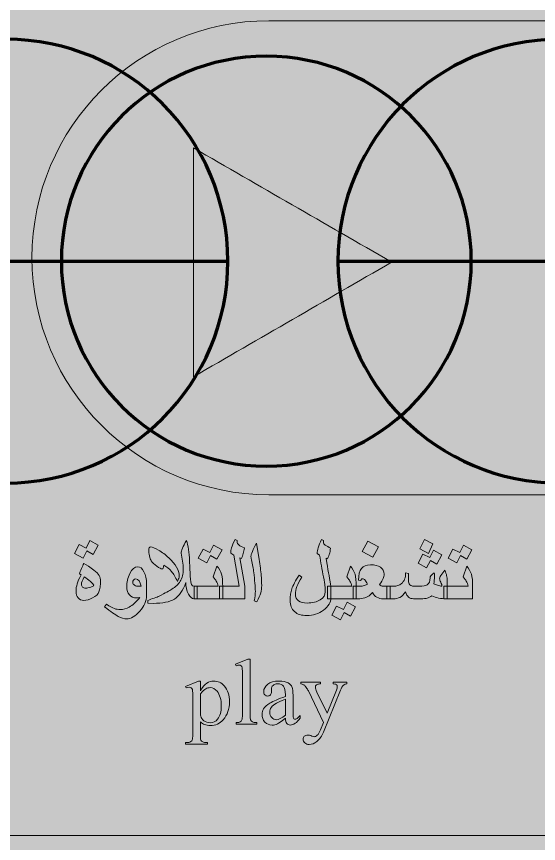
# Model space of a CAD drawing. Header units: inches. Extents: x -1481 to -429, y -1676 to -696.
# Drawn here: x -857.65 to -834.1, y -752 to -714.68 of the extents above; entities that cross this region are included whole.
import ezdxf

# ---------------------------------------------------------------- set-up
doc = ezdxf.new("R2010")
doc.units = ezdxf.units.IN
doc.header["$MEASUREMENT"] = 0
doc.layers.add('Layer 1', color=7, linetype='Continuous')

# ---------------------------------------------------------------- blocks, each defined once
blk = doc.blocks.new('block 233')
at = {"layer": 'Layer 1', "true_color": 0x009344}
h = blk.add_hatch(color=114, dxfattribs=at)
h.dxf.hatch_style = 2
h.paths.add_polyline_path([(-693.785, -985.727), (-933.785, -985.727), (-933.785, -695.727), (-693.785, -695.727)])
at = {"layer": 'Layer 1', "true_color": 0x008345}
h = blk.add_hatch(color=116, dxfattribs=at)
h.dxf.hatch_style = 2
h.paths.add_polyline_path([(-693.785, -751.646), (-933.785, -751.646), (-933.785, -695.727), (-693.785, -695.727)])
at = {"layer": 'Layer 1', "lineweight": 0}
blk.add_lwpolyline([(-693.785, -751.646), (-933.785, -751.646), (-933.785, -695.727), (-693.785, -695.727), (-693.785, -751.646)], dxfattribs=at)
blk = doc.blocks.new('block 234')
at = {"layer": 'Layer 1', "color": 109, "lineweight": 120, "true_color": 0x166634}
for points in [[(-868.144, -725.716), (-848.109, -725.716)], [(-843.144, -725.716), (-823.109, -725.716)]]:
    blk.add_lwpolyline(points, dxfattribs=at)
for points in [[(-848.109, -725.716), (-848.109, -731.249), (-852.594, -735.734), (-858.127, -735.734), (-863.659, -735.734), (-868.144, -731.249), (-868.144, -725.716), (-868.144, -720.184), (-863.659, -715.699), (-858.127, -715.699), (-852.594, -715.699), (-848.109, -720.184), (-848.109, -725.716)], [(-823.109, -725.716), (-823.109, -731.249), (-827.594, -735.734), (-833.127, -735.734), (-838.659, -735.734), (-843.144, -731.249), (-843.144, -725.716), (-843.144, -720.184), (-838.659, -715.699), (-833.127, -715.699), (-827.594, -715.699), (-823.109, -720.184), (-823.109, -725.716)]]:
    blk.add_open_spline(points, degree=3, knots=[0, 0, 0, 0, 1, 1, 1, 2, 2, 2, 3, 3, 3, 4, 4, 4, 4], dxfattribs=at)
blk = doc.blocks.new('block 379')
at = {"layer": 'Layer 1', "lineweight": 0}
for points in [[(-853.963, -738.54), (-854.19, -738.961), (-854.483, -738.796), (-854.649, -739.122), (-855.033, -738.912), (-854.818, -738.511), (-854.512, -738.664), (-854.339, -738.329), (-853.963, -738.54)], [(-848.377, -738.744), (-848.605, -739.166), (-848.898, -739.001), (-849.064, -739.327), (-849.448, -739.116), (-849.233, -738.715), (-848.927, -738.868), (-848.754, -738.533), (-848.377, -738.744)], [(-841.322, -738.616), (-841.571, -739.079), (-842.054, -738.827), (-841.802, -738.36), (-841.322, -738.616)], [(-838.856, -738.482), (-839.063, -738.912), (-839.452, -738.705), (-839.241, -738.283), (-838.856, -738.482)], [(-837.099, -738.744), (-837.327, -739.166), (-837.62, -739.001), (-837.786, -739.327), (-838.17, -739.116), (-837.955, -738.715), (-837.649, -738.868), (-837.476, -738.533), (-837.099, -738.744)], [(-838.455, -738.972), (-838.683, -739.393), (-838.976, -739.228), (-839.156, -739.555), (-839.526, -739.344), (-839.311, -738.943), (-839.005, -739.096), (-838.832, -738.761), (-838.455, -738.972)], [(-842.35, -741.318), (-842.577, -741.739), (-842.871, -741.574), (-843.036, -741.901), (-843.421, -741.69), (-843.206, -741.289), (-842.9, -741.442), (-842.726, -741.107), (-842.35, -741.318)]]:
    blk.add_lwpolyline(points, dxfattribs=at)
for points, knots in [([(-849.494, -740.954), (-849.494, -740.954), (-849.644, -740.954), (-849.644, -740.954), (-849.731, -740.954), (-849.813, -740.883), (-849.89, -740.741), (-849.973, -740.589), (-850.014, -740.416), (-850.014, -740.22), (-850.136, -740.583), (-850.305, -740.831), (-850.523, -740.966), (-850.734, -741.097), (-851.056, -741.163), (-851.49, -741.163), (-851.49, -741.163), (-851.73, -741.159), (-851.73, -741.159), (-851.73, -741.159), (-851.73, -741.026), (-851.73, -741.026), (-851.631, -740.992), (-851.533, -740.957), (-851.436, -740.924), (-851.338, -740.89), (-851.266, -740.861), (-851.217, -740.836), (-850.936, -740.694), (-850.746, -740.591), (-850.647, -740.526), (-850.471, -740.412), (-850.343, -740.292), (-850.265, -740.166), (-850.172, -740.019), (-850.126, -739.838), (-850.126, -739.625), (-850.126, -739.497), (-850.136, -739.372), (-850.156, -739.251), (-850.176, -739.129), (-850.196, -739.009), (-850.217, -738.889), (-850.217, -738.795), (-850.137, -738.605), (-849.977, -738.318), (-849.906, -738.554), (-849.86, -738.862), (-849.841, -739.242), (-849.83, -739.511), (-849.818, -739.78), (-849.806, -740.049), (-849.784, -740.277), (-849.73, -740.392), (-849.644, -740.392), (-849.644, -740.392), (-849.494, -740.392), (-849.494, -740.392), (-849.494, -740.392), (-849.494, -740.954), (-849.494, -740.954)], [0, 0, 0, 0, 1, 1, 1, 2, 2, 2, 3, 3, 3, 4, 4, 4, 5, 5, 5, 6, 6, 6, 7, 7, 7, 8, 8, 8, 9, 9, 9, 10, 10, 10, 11, 11, 11, 12, 12, 12, 13, 13, 13, 14, 14, 14, 15, 15, 15, 16, 16, 16, 17, 17, 17, 18, 18, 18, 19, 19, 19, 20, 20, 20, 20]), ([(-847.352, -740.954), (-847.352, -740.954), (-848.489, -740.954), (-848.489, -740.954), (-848.489, -740.954), (-848.489, -740.392), (-848.489, -740.392), (-848.489, -740.392), (-847.6, -740.392), (-847.6, -740.392), (-847.6, -740.392), (-847.85, -738.988), (-847.85, -738.988), (-847.85, -738.988), (-847.983, -738.901), (-847.983, -738.901), (-847.983, -738.82), (-847.97, -738.738), (-847.945, -738.655), (-847.914, -738.551), (-847.86, -738.426), (-847.784, -738.281), (-847.784, -738.281), (-847.689, -738.331), (-847.689, -738.331), (-847.689, -738.339), (-847.692, -738.361), (-847.697, -738.397), (-847.697, -738.442), (-847.668, -738.487), (-847.61, -738.529), (-847.559, -738.568), (-847.478, -738.611), (-847.367, -738.657), (-847.379, -738.746), (-847.397, -738.832), (-847.421, -738.916), (-847.445, -739), (-847.473, -739.075), (-847.503, -739.141), (-847.503, -739.141), (-847.577, -739.112), (-847.577, -739.112), (-847.577, -739.112), (-847.352, -740.392), (-847.352, -740.392), (-847.352, -740.392), (-847.352, -740.954), (-847.352, -740.954)], [0, 0, 0, 0, 1, 1, 1, 2, 2, 2, 3, 3, 3, 4, 4, 4, 5, 5, 5, 6, 6, 6, 7, 7, 7, 8, 8, 8, 9, 9, 9, 10, 10, 10, 11, 11, 11, 12, 12, 12, 13, 13, 13, 14, 14, 14, 15, 15, 15, 16, 16, 16, 16]), ([(-846.587, -740.352), (-846.587, -740.475), (-846.602, -740.587), (-846.631, -740.688), (-846.66, -740.789), (-846.715, -740.926), (-846.798, -741.097), (-846.798, -741.097), (-846.922, -741.047), (-846.922, -741.047), (-846.889, -740.871), (-846.873, -740.727), (-846.873, -740.617), (-846.873, -740.533), (-846.879, -740.41), (-846.893, -740.247), (-846.907, -740.084), (-846.924, -739.923), (-846.945, -739.764), (-846.966, -739.605), (-846.999, -739.415), (-847.046, -739.195), (-847.063, -739.118), (-847.071, -739.065), (-847.071, -739.036), (-847.071, -738.993), (-847.05, -738.92), (-847.007, -738.817), (-846.964, -738.715), (-846.904, -738.591), (-846.827, -738.445), (-846.827, -738.445), (-846.703, -739.176), (-846.703, -739.176), (-846.658, -739.455), (-846.626, -739.696), (-846.608, -739.9), (-846.594, -740.057), (-846.587, -740.208), (-846.587, -740.352)], [0, 0, 0, 0, 1, 1, 1, 2, 2, 2, 3, 3, 3, 4, 4, 4, 5, 5, 5, 6, 6, 6, 7, 7, 7, 8, 8, 8, 9, 9, 9, 10, 10, 10, 11, 11, 11, 12, 12, 12, 13, 13, 13, 13]), ([(-843.466, -740.902), (-843.466, -741.114), (-843.576, -741.303), (-843.797, -741.467), (-844.017, -741.631), (-844.269, -741.713), (-844.551, -741.713), (-844.787, -741.713), (-844.971, -741.653), (-845.104, -741.533), (-845.237, -741.414), (-845.304, -741.248), (-845.304, -741.035), (-845.304, -740.835), (-845.279, -740.66), (-845.229, -740.512), (-845.173, -740.343), (-845.062, -740.137), (-844.898, -739.894), (-844.898, -739.894), (-844.77, -739.98), (-844.77, -739.98), (-844.878, -740.142), (-844.954, -740.281), (-845, -740.4), (-845.045, -740.518), (-845.068, -740.636), (-845.068, -740.753), (-845.068, -740.879), (-845.021, -740.975), (-844.928, -741.043), (-844.835, -741.112), (-844.704, -741.146), (-844.535, -741.146), (-844.292, -741.146), (-844.095, -741.099), (-843.943, -741.006), (-843.792, -740.912), (-843.716, -740.789), (-843.716, -740.638), (-843.716, -740.611), (-843.716, -740.591), (-843.716, -740.576), (-843.716, -740.56), (-843.716, -740.549), (-843.716, -740.541), (-843.716, -740.487), (-843.721, -740.428), (-843.73, -740.363), (-843.739, -740.298), (-843.762, -740.164), (-843.799, -739.962), (-843.858, -739.635), (-843.917, -739.308), (-843.977, -738.98), (-843.977, -738.98), (-844.08, -738.905), (-844.08, -738.905), (-844.08, -738.77), (-844.017, -738.564), (-843.89, -738.285), (-843.89, -738.285), (-843.795, -738.331), (-843.795, -738.331), (-843.8, -738.35), (-843.803, -738.372), (-843.803, -738.397), (-843.803, -738.452), (-843.775, -738.497), (-843.718, -738.531), (-843.634, -738.578), (-843.555, -738.623), (-843.48, -738.666), (-843.496, -738.784), (-843.511, -738.869), (-843.526, -738.92), (-843.541, -738.971), (-843.573, -739.047), (-843.621, -739.149), (-843.621, -739.149), (-843.683, -739.125), (-843.683, -739.125), (-843.683, -739.145), (-843.663, -739.262), (-843.624, -739.477), (-843.585, -739.691), (-843.551, -739.876), (-843.524, -740.032), (-843.485, -740.255), (-843.466, -740.391), (-843.466, -740.439), (-843.466, -740.439), (-843.466, -740.902), (-843.466, -740.902)], [0, 0, 0, 0, 1, 1, 1, 2, 2, 2, 3, 3, 3, 4, 4, 4, 5, 5, 5, 6, 6, 6, 7, 7, 7, 8, 8, 8, 9, 9, 9, 10, 10, 10, 11, 11, 11, 12, 12, 12, 13, 13, 13, 14, 14, 14, 15, 15, 15, 16, 16, 16, 17, 17, 17, 18, 18, 18, 19, 19, 19, 20, 20, 20, 21, 21, 21, 22, 22, 22, 23, 23, 23, 24, 24, 24, 25, 25, 25, 26, 26, 26, 27, 27, 27, 28, 28, 28, 29, 29, 29, 30, 30, 30, 31, 31, 31, 31]), ([(-850.304, -739.918), (-850.304, -739.96), (-850.31, -739.998), (-850.322, -740.033), (-850.335, -740.068), (-850.358, -740.114), (-850.391, -740.17), (-850.472, -739.987), (-850.562, -739.837), (-850.659, -739.72), (-850.757, -739.603), (-850.873, -739.509), (-851.007, -739.439), (-851.007, -739.498), (-851.014, -739.541), (-851.027, -739.568), (-851.041, -739.594), (-851.06, -739.608), (-851.085, -739.608), (-851.127, -739.608), (-851.202, -739.569), (-851.313, -739.49), (-851.431, -739.406), (-851.516, -739.326), (-851.569, -739.249), (-851.606, -739.195), (-851.634, -739.117), (-851.653, -739.015), (-851.671, -738.913), (-851.68, -738.83), (-851.68, -738.765), (-851.68, -738.666), (-851.654, -738.616), (-851.602, -738.616), (-851.521, -738.616), (-851.399, -738.664), (-851.238, -738.759), (-851.077, -738.855), (-850.925, -738.97), (-850.783, -739.104), (-850.464, -739.399), (-850.304, -739.67), (-850.304, -739.918)], [0, 0, 0, 0, 1, 1, 1, 2, 2, 2, 3, 3, 3, 4, 4, 4, 5, 5, 5, 6, 6, 6, 7, 7, 7, 8, 8, 8, 9, 9, 9, 10, 10, 10, 11, 11, 11, 12, 12, 12, 13, 13, 13, 14, 14, 14, 14]), ([(-853.859, -740.179), (-853.859, -740.261), (-853.866, -740.345), (-853.879, -740.43), (-853.892, -740.514), (-853.909, -740.584), (-853.929, -740.638), (-853.968, -740.742), (-854.063, -740.835), (-854.215, -740.915), (-854.355, -740.989), (-854.488, -741.026), (-854.612, -741.026), (-854.719, -741.026), (-854.804, -740.989), (-854.868, -740.915), (-854.931, -740.84), (-854.963, -740.741), (-854.963, -740.617), (-854.963, -740.504), (-854.947, -740.393), (-854.914, -740.284), (-854.882, -740.175), (-854.824, -740.038), (-854.74, -739.873), (-854.74, -739.873), (-854.814, -739.823), (-854.814, -739.823), (-854.791, -739.76), (-854.759, -739.683), (-854.719, -739.592), (-854.679, -739.502), (-854.643, -739.426), (-854.612, -739.364), (-854.612, -739.364), (-854.409, -739.484), (-854.409, -739.484), (-854.321, -739.538), (-854.237, -739.596), (-854.157, -739.658), (-854.044, -739.743), (-853.966, -739.823), (-853.923, -739.898), (-853.881, -739.973), (-853.859, -740.067), (-853.859, -740.179)], [0, 0, 0, 0, 1, 1, 1, 2, 2, 2, 3, 3, 3, 4, 4, 4, 5, 5, 5, 6, 6, 6, 7, 7, 7, 8, 8, 8, 9, 9, 9, 10, 10, 10, 11, 11, 11, 12, 12, 12, 13, 13, 13, 14, 14, 14, 15, 15, 15, 15]), ([(-851.784, -740.811), (-851.784, -741.048), (-851.884, -741.283), (-852.086, -741.514), (-852.287, -741.746), (-852.485, -741.861), (-852.681, -741.861), (-852.795, -741.861), (-852.92, -741.825), (-853.056, -741.752), (-853.192, -741.679), (-853.4, -741.535), (-853.681, -741.32), (-853.681, -741.32), (-853.595, -741.2), (-853.595, -741.2), (-853.446, -741.299), (-853.324, -741.365), (-853.229, -741.398), (-853.15, -741.426), (-853.061, -741.44), (-852.962, -741.44), (-852.828, -741.44), (-852.696, -741.402), (-852.565, -741.328), (-852.411, -741.24), (-852.251, -741.098), (-852.086, -740.902), (-852.144, -740.911), (-852.192, -740.915), (-852.23, -740.915), (-852.367, -740.915), (-852.475, -740.87), (-852.556, -740.781), (-852.637, -740.692), (-852.677, -740.572), (-852.677, -740.419), (-852.677, -740.212), (-852.629, -740.013), (-852.534, -739.821), (-852.431, -739.613), (-852.313, -739.509), (-852.181, -739.509), (-852.07, -739.509), (-851.977, -739.584), (-851.9, -739.734), (-851.822, -739.885), (-851.784, -740.066), (-851.784, -740.278), (-851.784, -740.278), (-851.784, -740.811), (-851.784, -740.811)], [0, 0, 0, 0, 1, 1, 1, 2, 2, 2, 3, 3, 3, 4, 4, 4, 5, 5, 5, 6, 6, 6, 7, 7, 7, 8, 8, 8, 9, 9, 9, 10, 10, 10, 11, 11, 11, 12, 12, 12, 13, 13, 13, 14, 14, 14, 15, 15, 15, 16, 16, 16, 17, 17, 17, 17]), ([(-848.344, -740.954), (-848.344, -740.954), (-849.638, -740.954), (-849.638, -740.954), (-849.638, -740.954), (-849.638, -740.392), (-849.638, -740.392), (-849.638, -740.392), (-848.551, -740.392), (-848.551, -740.392), (-848.566, -740.298), (-848.594, -740.219), (-848.634, -740.154), (-848.654, -740.118), (-848.703, -740.056), (-848.778, -739.968), (-848.778, -739.968), (-848.613, -739.476), (-848.613, -739.476), (-848.51, -739.593), (-848.439, -739.716), (-848.401, -739.844), (-848.363, -739.972), (-848.344, -740.162), (-848.344, -740.414), (-848.344, -740.414), (-848.344, -740.954), (-848.344, -740.954)], [0, 0, 0, 0, 1, 1, 1, 2, 2, 2, 3, 3, 3, 4, 4, 4, 5, 5, 5, 6, 6, 6, 7, 7, 7, 8, 8, 8, 9, 9, 9, 9]), ([(-842.317, -740.954), (-842.317, -740.954), (-843.611, -740.954), (-843.611, -740.954), (-843.611, -740.954), (-843.611, -740.392), (-843.611, -740.392), (-843.611, -740.392), (-842.523, -740.392), (-842.523, -740.392), (-842.539, -740.298), (-842.566, -740.219), (-842.606, -740.154), (-842.627, -740.118), (-842.675, -740.056), (-842.751, -739.968), (-842.751, -739.968), (-842.585, -739.476), (-842.585, -739.476), (-842.482, -739.593), (-842.411, -739.716), (-842.374, -739.844), (-842.336, -739.972), (-842.317, -740.162), (-842.317, -740.414), (-842.317, -740.414), (-842.317, -740.954), (-842.317, -740.954)], [0, 0, 0, 0, 1, 1, 1, 2, 2, 2, 3, 3, 3, 4, 4, 4, 5, 5, 5, 6, 6, 6, 7, 7, 7, 8, 8, 8, 9, 9, 9, 9]), ([(-840.791, -740.954), (-840.791, -740.954), (-841.097, -740.954), (-841.097, -740.954), (-841.206, -740.954), (-841.302, -740.932), (-841.384, -740.888), (-841.467, -740.844), (-841.534, -740.773), (-841.585, -740.675), (-841.675, -740.785), (-841.791, -740.863), (-841.934, -740.908), (-842.029, -740.939), (-842.133, -740.954), (-842.244, -740.954), (-842.244, -740.954), (-842.461, -740.954), (-842.461, -740.954), (-842.461, -740.954), (-842.461, -740.392), (-842.461, -740.392), (-842.461, -740.392), (-842.244, -740.392), (-842.244, -740.392), (-842.13, -740.392), (-842.05, -740.385), (-842.004, -740.374), (-841.957, -740.362), (-841.895, -740.336), (-841.816, -740.295), (-841.858, -740.213), (-841.894, -740.155), (-841.924, -740.119), (-841.961, -740.076), (-842, -740.055), (-842.04, -740.055), (-842.055, -740.055), (-842.069, -740.06), (-842.082, -740.07), (-842.095, -740.08), (-842.11, -740.1), (-842.127, -740.129), (-842.127, -740.129), (-842.217, -740.117), (-842.217, -740.117), (-842.217, -739.867), (-842.174, -739.689), (-842.088, -739.582), (-842.002, -739.475), (-841.866, -739.422), (-841.68, -739.422), (-841.489, -739.422), (-841.338, -739.459), (-841.228, -739.535), (-841.119, -739.61), (-841.064, -739.713), (-841.064, -739.844), (-841.064, -739.914), (-841.079, -739.981), (-841.107, -740.045), (-841.136, -740.109), (-841.191, -740.197), (-841.271, -740.307), (-841.251, -740.333), (-841.225, -740.354), (-841.192, -740.369), (-841.159, -740.384), (-841.127, -740.392), (-841.097, -740.392), (-841.097, -740.392), (-840.791, -740.392), (-840.791, -740.392), (-840.791, -740.392), (-840.791, -740.954), (-840.791, -740.954)], [0, 0, 0, 0, 1, 1, 1, 2, 2, 2, 3, 3, 3, 4, 4, 4, 5, 5, 5, 6, 6, 6, 7, 7, 7, 8, 8, 8, 9, 9, 9, 10, 10, 10, 11, 11, 11, 12, 12, 12, 13, 13, 13, 14, 14, 14, 15, 15, 15, 16, 16, 16, 17, 17, 17, 18, 18, 18, 19, 19, 19, 20, 20, 20, 21, 21, 21, 22, 22, 22, 23, 23, 23, 24, 24, 24, 25, 25, 25, 25]), ([(-838.216, -740.954), (-838.37, -740.954), (-838.498, -740.943), (-838.6, -740.921), (-838.702, -740.899), (-838.803, -740.864), (-838.902, -740.815), (-838.982, -740.872), (-839.053, -740.909), (-839.116, -740.927), (-839.179, -740.945), (-839.273, -740.954), (-839.398, -740.954), (-839.398, -740.954), (-839.735, -740.954), (-839.735, -740.954), (-839.827, -740.954), (-839.9, -740.93), (-839.954, -740.882), (-840.008, -740.833), (-840.056, -740.753), (-840.099, -740.642), (-840.175, -740.758), (-840.259, -740.84), (-840.353, -740.89), (-840.433, -740.933), (-840.529, -740.954), (-840.64, -740.954), (-840.64, -740.954), (-840.936, -740.954), (-840.936, -740.954), (-840.936, -740.954), (-840.936, -740.392), (-840.936, -740.392), (-840.936, -740.392), (-840.64, -740.392), (-840.64, -740.392), (-840.496, -740.392), (-840.375, -740.351), (-840.279, -740.27), (-840.153, -740.164), (-840.09, -740.002), (-840.09, -739.786), (-840.09, -739.786), (-839.954, -739.807), (-839.954, -739.807), (-839.957, -739.851), (-839.96, -739.901), (-839.962, -739.958), (-839.965, -740.014), (-839.966, -740.077), (-839.966, -740.146), (-839.966, -740.216), (-839.942, -740.275), (-839.894, -740.321), (-839.846, -740.368), (-839.791, -740.392), (-839.729, -740.392), (-839.729, -740.392), (-839.475, -740.392), (-839.475, -740.392), (-839.306, -740.392), (-839.187, -740.368), (-839.115, -740.321), (-839.028, -740.265), (-838.985, -740.159), (-838.985, -740.005), (-838.985, -739.972), (-838.974, -739.942), (-838.954, -739.916), (-838.941, -739.901), (-838.916, -739.878), (-838.877, -739.848), (-838.877, -739.848), (-838.799, -739.786), (-838.799, -739.786), (-838.796, -739.812), (-838.794, -739.847), (-838.792, -739.892), (-838.791, -739.937), (-838.79, -739.967), (-838.79, -739.98), (-838.79, -740.056), (-838.801, -740.157), (-838.823, -740.282), (-838.772, -740.307), (-838.715, -740.328), (-838.652, -740.346), (-838.588, -740.364), (-838.522, -740.378), (-838.451, -740.388), (-838.451, -740.341), (-838.469, -740.28), (-838.503, -740.206), (-838.537, -740.131), (-838.555, -740.081), (-838.555, -740.055), (-838.555, -740.019), (-838.55, -739.991), (-838.54, -739.972), (-838.537, -739.965), (-838.522, -739.944), (-838.495, -739.908), (-838.495, -739.908), (-838.319, -739.67), (-838.319, -739.67), (-838.282, -739.757), (-838.255, -739.836), (-838.239, -739.907), (-838.224, -739.978), (-838.216, -740.066), (-838.216, -740.173), (-838.216, -740.173), (-838.216, -740.954), (-838.216, -740.954)], [0, 0, 0, 0, 1, 1, 1, 2, 2, 2, 3, 3, 3, 4, 4, 4, 5, 5, 5, 6, 6, 6, 7, 7, 7, 8, 8, 8, 9, 9, 9, 10, 10, 10, 11, 11, 11, 12, 12, 12, 13, 13, 13, 14, 14, 14, 15, 15, 15, 16, 16, 16, 17, 17, 17, 18, 18, 18, 19, 19, 19, 20, 20, 20, 21, 21, 21, 22, 22, 22, 23, 23, 23, 24, 24, 24, 25, 25, 25, 26, 26, 26, 27, 27, 27, 28, 28, 28, 29, 29, 29, 30, 30, 30, 31, 31, 31, 32, 32, 32, 33, 33, 33, 34, 34, 34, 35, 35, 35, 36, 36, 36, 37, 37, 37, 38, 38, 38, 38]), ([(-837.066, -740.954), (-837.066, -740.954), (-838.36, -740.954), (-838.36, -740.954), (-838.36, -740.954), (-838.36, -740.392), (-838.36, -740.392), (-838.36, -740.392), (-837.273, -740.392), (-837.273, -740.392), (-837.288, -740.298), (-837.316, -740.219), (-837.356, -740.154), (-837.376, -740.118), (-837.425, -740.056), (-837.5, -739.968), (-837.5, -739.968), (-837.335, -739.476), (-837.335, -739.476), (-837.232, -739.593), (-837.161, -739.716), (-837.123, -739.844), (-837.085, -739.972), (-837.066, -740.162), (-837.066, -740.414), (-837.066, -740.414), (-837.066, -740.954), (-837.066, -740.954)], [0, 0, 0, 0, 1, 1, 1, 2, 2, 2, 3, 3, 3, 4, 4, 4, 5, 5, 5, 6, 6, 6, 7, 7, 7, 8, 8, 8, 9, 9, 9, 9]), ([(-854.165, -740.344), (-854.165, -740.318), (-854.213, -740.264), (-854.309, -740.181), (-854.405, -740.098), (-854.499, -740.027), (-854.591, -739.968), (-854.679, -740.107), (-854.723, -740.223), (-854.723, -740.315), (-854.723, -740.359), (-854.705, -740.397), (-854.668, -740.429), (-854.632, -740.461), (-854.588, -740.476), (-854.537, -740.476), (-854.468, -740.476), (-854.389, -740.46), (-854.299, -740.428), (-854.21, -740.395), (-854.165, -740.368), (-854.165, -740.344)], [0, 0, 0, 0, 1, 1, 1, 2, 2, 2, 3, 3, 3, 4, 4, 4, 5, 5, 5, 6, 6, 6, 7, 7, 7, 7]), ([(-852.032, -740.392), (-852.07, -740.17), (-852.149, -740.059), (-852.268, -740.059), (-852.31, -740.059), (-852.344, -740.075), (-852.37, -740.109), (-852.395, -740.143), (-852.408, -740.18), (-852.408, -740.22), (-852.408, -740.27), (-852.381, -740.31), (-852.326, -740.343), (-852.272, -740.375), (-852.2, -740.392), (-852.11, -740.392), (-852.11, -740.392), (-852.032, -740.392), (-852.032, -740.392)], [0, 0, 0, 0, 1, 1, 1, 2, 2, 2, 3, 3, 3, 4, 4, 4, 5, 5, 5, 6, 6, 6, 6])]:
    blk.add_open_spline(points, degree=3, knots=knots, dxfattribs=at)
blk = doc.blocks.new('block 383')
at = {"layer": 'Layer 1', "lineweight": 0}
for points, knots in [([(-847.112, -743.677), (-847.112, -743.677), (-847.112, -746.188), (-847.112, -746.188), (-847.112, -746.307), (-847.104, -746.385), (-847.086, -746.424), (-847.069, -746.462), (-847.043, -746.492), (-847.007, -746.512), (-846.971, -746.532), (-846.904, -746.542), (-846.806, -746.542), (-846.806, -746.542), (-846.806, -746.616), (-846.806, -746.616), (-846.806, -746.616), (-847.734, -746.616), (-847.734, -746.616), (-847.734, -746.616), (-847.734, -746.542), (-847.734, -746.542), (-847.648, -746.542), (-847.588, -746.533), (-847.557, -746.515), (-847.525, -746.497), (-847.5, -746.467), (-847.482, -746.426), (-847.464, -746.384), (-847.455, -746.305), (-847.455, -746.188), (-847.455, -746.188), (-847.455, -744.468), (-847.455, -744.468), (-847.455, -744.255), (-847.46, -744.123), (-847.47, -744.074), (-847.48, -744.026), (-847.495, -743.992), (-847.516, -743.974), (-847.538, -743.956), (-847.565, -743.947), (-847.598, -743.947), (-847.634, -743.947), (-847.679, -743.958), (-847.734, -743.98), (-847.734, -743.98), (-847.77, -743.908), (-847.77, -743.908), (-847.77, -743.908), (-847.205, -743.677), (-847.205, -743.677), (-847.205, -743.677), (-847.112, -743.677), (-847.112, -743.677)], [0, 0, 0, 0, 1, 1, 1, 2, 2, 2, 3, 3, 3, 4, 4, 4, 5, 5, 5, 6, 6, 6, 7, 7, 7, 8, 8, 8, 9, 9, 9, 10, 10, 10, 11, 11, 11, 12, 12, 12, 13, 13, 13, 14, 14, 14, 15, 15, 15, 16, 16, 16, 17, 17, 17, 18, 18, 18, 18]), ([(-850.017, -744.911), (-850.017, -744.911), (-849.434, -744.675), (-849.434, -744.675), (-849.434, -744.675), (-849.355, -744.675), (-849.355, -744.675), (-849.355, -744.675), (-849.355, -745.117), (-849.355, -745.117), (-849.257, -744.951), (-849.159, -744.834), (-849.06, -744.767), (-848.962, -744.7), (-848.858, -744.667), (-848.749, -744.667), (-848.559, -744.667), (-848.401, -744.741), (-848.274, -744.89), (-848.118, -745.072), (-848.04, -745.309), (-848.04, -745.601), (-848.04, -745.928), (-848.134, -746.198), (-848.322, -746.411), (-848.476, -746.586), (-848.67, -746.674), (-848.904, -746.674), (-849.006, -746.674), (-849.095, -746.659), (-849.169, -746.63), (-849.224, -746.61), (-849.286, -746.568), (-849.355, -746.506), (-849.355, -746.506), (-849.355, -747.083), (-849.355, -747.083), (-849.355, -747.213), (-849.347, -747.295), (-849.331, -747.33), (-849.315, -747.365), (-849.288, -747.393), (-849.249, -747.414), (-849.209, -747.434), (-849.138, -747.445), (-849.035, -747.445), (-849.035, -747.445), (-849.035, -747.521), (-849.035, -747.521), (-849.035, -747.521), (-850.027, -747.521), (-850.027, -747.521), (-850.027, -747.521), (-850.027, -747.445), (-850.027, -747.445), (-850.027, -747.445), (-849.975, -747.445), (-849.975, -747.445), (-849.899, -747.446), (-849.835, -747.432), (-849.781, -747.401), (-849.755, -747.386), (-849.734, -747.362), (-849.72, -747.328), (-849.705, -747.294), (-849.698, -747.208), (-849.698, -747.071), (-849.698, -747.071), (-849.698, -745.281), (-849.698, -745.281), (-849.698, -745.158), (-849.704, -745.08), (-849.715, -745.047), (-849.726, -745.014), (-849.743, -744.989), (-849.767, -744.973), (-849.792, -744.956), (-849.824, -744.948), (-849.866, -744.948), (-849.899, -744.948), (-849.941, -744.957), (-849.992, -744.977), (-849.992, -744.977), (-850.017, -744.911), (-850.017, -744.911)], [0, 0, 0, 0, 1, 1, 1, 2, 2, 2, 3, 3, 3, 4, 4, 4, 5, 5, 5, 6, 6, 6, 7, 7, 7, 8, 8, 8, 9, 9, 9, 10, 10, 10, 11, 11, 11, 12, 12, 12, 13, 13, 13, 14, 14, 14, 15, 15, 15, 16, 16, 16, 17, 17, 17, 18, 18, 18, 19, 19, 19, 20, 20, 20, 21, 21, 21, 22, 22, 22, 23, 23, 23, 24, 24, 24, 25, 25, 25, 26, 26, 26, 27, 27, 27, 28, 28, 28, 28]), ([(-845.514, -746.343), (-845.709, -746.493), (-845.831, -746.58), (-845.88, -746.604), (-845.955, -746.638), (-846.034, -746.655), (-846.118, -746.655), (-846.249, -746.655), (-846.357, -746.61), (-846.442, -746.521), (-846.526, -746.431), (-846.569, -746.313), (-846.569, -746.167), (-846.569, -746.075), (-846.548, -745.995), (-846.507, -745.928), (-846.45, -745.834), (-846.352, -745.746), (-846.212, -745.663), (-846.072, -745.58), (-845.84, -745.48), (-845.514, -745.361), (-845.514, -745.361), (-845.514, -745.287), (-845.514, -745.287), (-845.514, -745.098), (-845.544, -744.968), (-845.604, -744.898), (-845.664, -744.828), (-845.751, -744.793), (-845.866, -744.793), (-845.953, -744.793), (-846.022, -744.816), (-846.073, -744.863), (-846.125, -744.91), (-846.151, -744.964), (-846.151, -745.024), (-846.151, -745.024), (-846.147, -745.144), (-846.147, -745.144), (-846.147, -745.208), (-846.163, -745.256), (-846.196, -745.291), (-846.228, -745.325), (-846.27, -745.343), (-846.323, -745.343), (-846.374, -745.343), (-846.415, -745.325), (-846.448, -745.289), (-846.48, -745.253), (-846.496, -745.204), (-846.496, -745.142), (-846.496, -745.024), (-846.436, -744.915), (-846.314, -744.816), (-846.193, -744.716), (-846.023, -744.667), (-845.804, -744.667), (-845.636, -744.667), (-845.498, -744.695), (-845.39, -744.751), (-845.309, -744.794), (-845.249, -744.861), (-845.211, -744.952), (-845.186, -745.011), (-845.173, -745.132), (-845.173, -745.316), (-845.173, -745.316), (-845.173, -745.959), (-845.173, -745.959), (-845.173, -746.139), (-845.17, -746.25), (-845.163, -746.29), (-845.156, -746.331), (-845.145, -746.358), (-845.129, -746.372), (-845.113, -746.386), (-845.095, -746.393), (-845.074, -746.393), (-845.052, -746.393), (-845.033, -746.388), (-845.016, -746.378), (-844.987, -746.36), (-844.932, -746.31), (-844.849, -746.227), (-844.849, -746.227), (-844.849, -746.343), (-844.849, -746.343), (-845.003, -746.55), (-845.151, -746.653), (-845.291, -746.653), (-845.359, -746.653), (-845.412, -746.63), (-845.452, -746.583), (-845.492, -746.536), (-845.513, -746.456), (-845.514, -746.343)], [0, 0, 0, 0, 1, 1, 1, 2, 2, 2, 3, 3, 3, 4, 4, 4, 5, 5, 5, 6, 6, 6, 7, 7, 7, 8, 8, 8, 9, 9, 9, 10, 10, 10, 11, 11, 11, 12, 12, 12, 13, 13, 13, 14, 14, 14, 15, 15, 15, 16, 16, 16, 17, 17, 17, 18, 18, 18, 19, 19, 19, 20, 20, 20, 21, 21, 21, 22, 22, 22, 23, 23, 23, 24, 24, 24, 25, 25, 25, 26, 26, 26, 27, 27, 27, 28, 28, 28, 29, 29, 29, 30, 30, 30, 31, 31, 31, 32, 32, 32, 32]), ([(-844.816, -744.723), (-844.816, -744.723), (-843.933, -744.723), (-843.933, -744.723), (-843.933, -744.723), (-843.933, -744.799), (-843.933, -744.799), (-843.933, -744.799), (-843.977, -744.799), (-843.977, -744.799), (-844.039, -744.799), (-844.085, -744.812), (-844.116, -744.839), (-844.147, -744.866), (-844.163, -744.9), (-844.163, -744.94), (-844.163, -744.993), (-844.14, -745.068), (-844.094, -745.163), (-844.094, -745.163), (-843.633, -746.118), (-843.633, -746.118), (-843.633, -746.118), (-843.21, -745.072), (-843.21, -745.072), (-843.186, -745.015), (-843.175, -744.96), (-843.175, -744.904), (-843.175, -744.88), (-843.179, -744.861), (-843.189, -744.849), (-843.2, -744.833), (-843.217, -744.821), (-843.241, -744.812), (-843.264, -744.803), (-843.305, -744.799), (-843.365, -744.799), (-843.365, -744.799), (-843.365, -744.723), (-843.365, -744.723), (-843.365, -744.723), (-842.749, -744.723), (-842.749, -744.723), (-842.749, -744.723), (-842.749, -744.799), (-842.749, -744.799), (-842.8, -744.804), (-842.839, -744.816), (-842.867, -744.832), (-842.894, -744.849), (-842.924, -744.88), (-842.958, -744.925), (-842.97, -744.944), (-842.993, -744.997), (-843.028, -745.084), (-843.028, -745.084), (-843.799, -746.974), (-843.799, -746.974), (-843.873, -747.157), (-843.971, -747.295), (-844.091, -747.389), (-844.212, -747.483), (-844.328, -747.53), (-844.44, -747.53), (-844.521, -747.53), (-844.588, -747.506), (-844.64, -747.459), (-844.692, -747.412), (-844.719, -747.359), (-844.719, -747.298), (-844.719, -747.24), (-844.7, -747.194), (-844.662, -747.159), (-844.624, -747.123), (-844.572, -747.106), (-844.506, -747.106), (-844.46, -747.106), (-844.398, -747.121), (-844.32, -747.151), (-844.265, -747.172), (-844.23, -747.182), (-844.216, -747.182), (-844.175, -747.182), (-844.13, -747.161), (-844.081, -747.118), (-844.032, -747.076), (-843.983, -746.993), (-843.933, -746.87), (-843.933, -746.87), (-843.799, -746.542), (-843.799, -746.542), (-843.799, -746.542), (-844.479, -745.113), (-844.479, -745.113), (-844.5, -745.07), (-844.533, -745.017), (-844.578, -744.954), (-844.613, -744.906), (-844.641, -744.873), (-844.663, -744.857), (-844.695, -744.835), (-844.746, -744.816), (-844.816, -744.799), (-844.816, -744.799), (-844.816, -744.723), (-844.816, -744.723)], [0, 0, 0, 0, 1, 1, 1, 2, 2, 2, 3, 3, 3, 4, 4, 4, 5, 5, 5, 6, 6, 6, 7, 7, 7, 8, 8, 8, 9, 9, 9, 10, 10, 10, 11, 11, 11, 12, 12, 12, 13, 13, 13, 14, 14, 14, 15, 15, 15, 16, 16, 16, 17, 17, 17, 18, 18, 18, 19, 19, 19, 20, 20, 20, 21, 21, 21, 22, 22, 22, 23, 23, 23, 24, 24, 24, 25, 25, 25, 26, 26, 26, 27, 27, 27, 28, 28, 28, 29, 29, 29, 30, 30, 30, 31, 31, 31, 32, 32, 32, 33, 33, 33, 34, 34, 34, 35, 35, 35, 35]), ([(-849.355, -745.239), (-849.355, -745.239), (-849.355, -745.946), (-849.355, -745.946), (-849.355, -746.099), (-849.349, -746.2), (-849.336, -746.248), (-849.317, -746.328), (-849.27, -746.398), (-849.195, -746.459), (-849.12, -746.519), (-849.025, -746.55), (-848.911, -746.55), (-848.773, -746.55), (-848.661, -746.496), (-848.576, -746.389), (-848.464, -746.248), (-848.408, -746.05), (-848.408, -745.795), (-848.408, -745.506), (-848.472, -745.283), (-848.599, -745.128), (-848.687, -745.02), (-848.791, -744.966), (-848.913, -744.966), (-848.979, -744.966), (-849.044, -744.983), (-849.109, -745.016), (-849.159, -745.041), (-849.241, -745.115), (-849.355, -745.239)], [0, 0, 0, 0, 1, 1, 1, 2, 2, 2, 3, 3, 3, 4, 4, 4, 5, 5, 5, 6, 6, 6, 7, 7, 7, 8, 8, 8, 9, 9, 9, 10, 10, 10, 10]), ([(-845.514, -746.209), (-845.514, -746.209), (-845.514, -745.487), (-845.514, -745.487), (-845.723, -745.57), (-845.857, -745.629), (-845.918, -745.663), (-846.026, -745.724), (-846.104, -745.787), (-846.151, -745.853), (-846.198, -745.919), (-846.221, -745.992), (-846.221, -746.07), (-846.221, -746.169), (-846.192, -746.252), (-846.133, -746.317), (-846.073, -746.383), (-846.005, -746.415), (-845.928, -746.415), (-845.823, -746.415), (-845.685, -746.347), (-845.514, -746.209)], [0, 0, 0, 0, 1, 1, 1, 2, 2, 2, 3, 3, 3, 4, 4, 4, 5, 5, 5, 6, 6, 6, 7, 7, 7, 7])]:
    blk.add_open_spline(points, degree=3, knots=knots, dxfattribs=at)
blk = doc.blocks.new('block 387')
at = {"layer": 'Layer 1', "true_color": 0x38b449}
h = blk.add_hatch(color=95, dxfattribs=at)
h.dxf.hatch_style = 2
edge = h.paths.add_edge_path()
edge.add_spline(control_points=[(-849.662, -720.608), (-846.679, -722.327), (-843.762, -724.008), (-840.721, -725.761), (-843.744, -727.509), (-846.666, -729.2), (-849.662, -730.933), (-849.662, -727.453), (-849.662, -724.092), (-849.662, -720.608)], knot_values=[0, 0, 0, 0, 1, 1, 1, 2, 2, 2, 3, 3, 3, 3], degree=3, periodic=1)
at = {"layer": 'Layer 1', "color": 109, "lineweight": 106, "true_color": 0x166634}
blk.add_open_spline([(-837.126, -725.716), (-837.126, -730.825), (-841.268, -734.967), (-846.377, -734.967), (-851.485, -734.967), (-855.627, -730.825), (-855.627, -725.716), (-855.627, -720.608), (-851.485, -716.466), (-846.377, -716.466), (-841.268, -716.466), (-837.126, -720.608), (-837.126, -725.716)], degree=3, knots=[0, 0, 0, 0, 1, 1, 1, 2, 2, 2, 3, 3, 3, 4, 4, 4, 4], dxfattribs=at)
at = {"layer": 'Layer 1', "lineweight": 0}
blk.add_open_spline([(-849.662, -720.608), (-846.679, -722.327), (-843.762, -724.008), (-840.721, -725.761), (-843.744, -727.509), (-846.666, -729.2), (-849.662, -730.933), (-849.662, -727.453), (-849.662, -724.092), (-849.662, -720.608)], degree=3, knots=[0, 0, 0, 0, 1, 1, 1, 2, 2, 2, 3, 3, 3, 3], dxfattribs=at)

msp = doc.modelspace()

# ---------------------------------------------------------------- hatches: boundary and pattern name
at = {"layer": 'Layer 1', "true_color": 0x005f32}
h = msp.add_hatch(color=128, dxfattribs=at)
h.dxf.hatch_style = 2
edge = h.paths.add_edge_path()
edge.add_spline(control_points=[(-821.411, -736.259), (-821.411, -736.259), (-846.257, -736.259), (-846.257, -736.259), (-852.165, -736.259), (-856.953, -731.47), (-856.953, -725.563), (-856.953, -725.563), (-856.953, -725.563), (-856.953, -725.563), (-856.953, -719.656), (-852.165, -714.867), (-846.257, -714.867), (-846.257, -714.867), (-821.411, -714.867), (-821.411, -714.867), (-815.504, -714.867), (-810.715, -719.656), (-810.715, -725.563), (-810.715, -725.563), (-810.715, -725.563), (-810.715, -725.563), (-810.715, -731.47), (-815.504, -736.259), (-821.411, -736.259)], knot_values=[0, 0, 0, 0, 1, 1, 1, 2, 2, 2, 3, 3, 3, 4, 4, 4, 5, 5, 5, 6, 6, 6, 7, 7, 7, 8, 8, 8, 8], degree=3, periodic=1)

# ---------------------------------------------------------------- linework, layer by layer
at = {"layer": 'Layer 1', "lineweight": 0}
msp.add_open_spline([(-821.411, -736.259), (-821.411, -736.259), (-846.257, -736.259), (-846.257, -736.259), (-852.165, -736.259), (-856.953, -731.47), (-856.953, -725.563), (-856.953, -725.563), (-856.953, -725.563), (-856.953, -725.563), (-856.953, -719.656), (-852.165, -714.867), (-846.257, -714.867), (-846.257, -714.867), (-821.411, -714.867), (-821.411, -714.867), (-815.504, -714.867), (-810.715, -719.656), (-810.715, -725.563), (-810.715, -725.563), (-810.715, -725.563), (-810.715, -725.563), (-810.715, -731.47), (-815.504, -736.259), (-821.411, -736.259)], degree=3, knots=[0, 0, 0, 0, 1, 1, 1, 2, 2, 2, 3, 3, 3, 4, 4, 4, 5, 5, 5, 6, 6, 6, 7, 7, 7, 8, 8, 8, 8], dxfattribs=at)

# ---------------------------------------------------------------- block references
at = {"layer": 'Layer 1'}
for name in ['block 233', 'block 234', 'block 387', 'block 379', 'block 383']:
    msp.add_blockref(name, (0, 0), dxfattribs=at)

doc.saveas('drawing.dxf')
